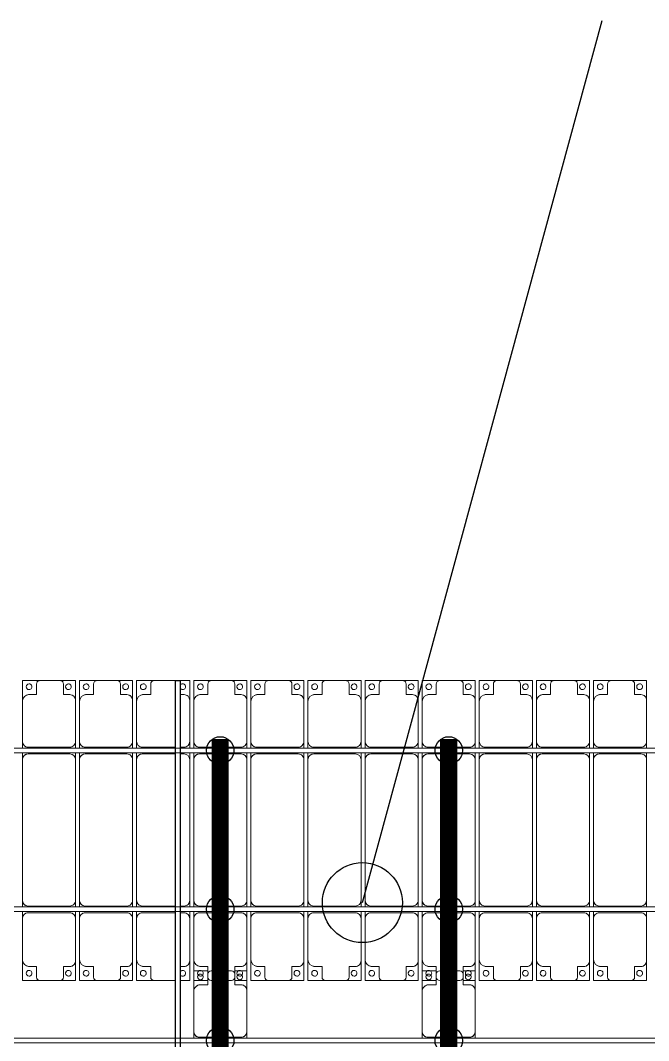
# Model space of a CAD drawing. Header units: millimetres. Extents: x -147246 to 112336, y -213734 to -86506.
# Drawn here: x -69864 to -64365, y -95705 to -86778 of the extents above; entities that cross this region are included whole.
import ezdxf

# ---------------------------------------------------------------- set-up
doc = ezdxf.new("R2010")
doc.units = ezdxf.units.MM
doc.layers.add('A-GENM', color=13, linetype='Continuous', lineweight=9)
doc.layers.add('S-BEAM', color=12, linetype='Continuous', lineweight=9)
for name, color, linetype in [('GC-BICH NEO', 6, 'Continuous'), ('GC-DAY NEO', 5, 'Continuous'), ('GC-HOP 40x60 GIA CUONG', 1, 'Continuous')]:
    doc.layers.add(name, color=color, linetype=linetype)

# ---------------------------------------------------------------- blocks, each defined once
blk = doc.blocks.new('Dải phao đi lại kèm đỡ invester - DẢI PHAO ĐI LẠI-15551-BỐ TRÍ KHUNG KẾT CẤU BÈ PIN 05')
at = {"layer": 'A-GENM', "color": 7}
for p, q in [((70258.4, 1312.2), (70411.8, 1312.2)), ((70258.4, 1129.7), (70258.4, 1312.2)), ((70381.8, 1282.2), (70381.8, 1189.7)), ((70588.2, 1312.2), (70411.8, 1312.2)), ((70588.2, 1312.2), (70723.4, 1312.2)), ((70618.2, 1189.7), (70618.2, 1282.2)), ((70723.4, 1312.2), (70723.4, 1139.7)), ((70758.4, 1312.2), (70911.8, 1312.2)), ((70758.4, 1129.7), (70758.4, 1312.2)), ((70881.8, 1282.2), (70881.8, 1189.7)), ((71088.2, 1312.2), (70911.8, 1312.2)), ((71088.2, 1312.2), (71223.4, 1312.2)), ((71118.2, 1189.7), (71118.2, 1282.2)), ((71223.4, 1312.2), (71223.4, 1139.7)), ((71258.4, 1312.2), (71411.8, 1312.2)), ((71258.4, 1129.7), (71258.4, 1312.2)), ((71381.8, 1282.2), (71381.8, 1189.7)), ((71588.2, 1312.2), (71411.8, 1312.2)), ((71588.2, 1312.2), (71599.8, 1312.2)), ((71639.8, 1312.2), (71723.4, 1312.2)), ((71723.4, 1312.2), (71723.4, 1139.7)), ((71758.4, 1312.2), (71911.8, 1312.2)), ((71758.4, 1129.7), (71758.4, 1312.2)), ((71881.8, 1282.2), (71881.8, 1189.7)), ((72088.2, 1312.2), (71911.8, 1312.2)), ((72088.2, 1312.2), (72223.4, 1312.2)), ((72118.2, 1189.7), (72118.2, 1282.2)), ((72223.4, 1312.2), (72223.4, 1139.7)), ((72258.4, 1312.2), (72411.8, 1312.2)), ((72258.4, 1129.7), (72258.4, 1312.2)), ((72381.8, 1282.2), (72381.8, 1189.7)), ((72588.2, 1312.2), (72411.8, 1312.2)), ((72588.2, 1312.2), (72723.4, 1312.2)), ((72618.2, 1189.7), (72618.2, 1282.2)), ((72723.4, 1312.2), (72723.4, 1139.7)), ((72758.4, 1312.2), (72911.8, 1312.2)), ((72758.4, 1129.7), (72758.4, 1312.2)), ((72881.8, 1282.2), (72881.8, 1189.7)), ((73088.2, 1312.2), (72911.8, 1312.2)), ((73088.2, 1312.2), (73223.4, 1312.2)), ((73118.2, 1189.7), (73118.2, 1282.2)), ((73223.4, 1312.2), (73223.4, 1139.7)), ((73258.4, 1312.2), (73411.8, 1312.2)), ((73258.4, 1129.7), (73258.4, 1312.2)), ((73381.8, 1282.2), (73381.8, 1189.7)), ((73588.2, 1312.2), (73411.8, 1312.2)), ((73588.2, 1312.2), (73723.4, 1312.2)), ((73618.2, 1189.7), (73618.2, 1282.2)), ((73723.4, 1312.2), (73723.4, 1139.7)), ((73758.4, 1312.2), (73911.8, 1312.2)), ((73758.4, 1129.7), (73758.4, 1312.2)), ((73881.8, 1282.2), (73881.8, 1189.7)), ((74088.2, 1312.2), (73911.8, 1312.2)), ((74088.2, 1312.2), (74223.4, 1312.2)), ((74118.2, 1189.7), (74118.2, 1282.2)), ((74223.4, 1312.2), (74223.4, 1139.7)), ((74258.4, 1312.2), (74411.8, 1312.2)), ((74258.4, 1129.7), (74258.4, 1312.2)), ((74381.8, 1282.2), (74381.8, 1189.7)), ((74588.2, 1312.2), (74411.8, 1312.2)), ((74588.2, 1312.2), (74723.4, 1312.2)), ((74618.2, 1189.7), (74618.2, 1282.2)), ((74723.4, 1312.2), (74723.4, 1139.7)), ((74758.4, 1312.2), (74911.8, 1312.2)), ((74758.4, 1129.7), (74758.4, 1312.2)), ((74881.8, 1282.2), (74881.8, 1189.7)), ((75088.2, 1312.2), (74911.8, 1312.2)), ((75088.2, 1312.2), (75223.4, 1312.2)), ((75118.2, 1189.7), (75118.2, 1282.2)), ((75223.4, 1312.2), (75223.4, 1139.7)), ((75258.4, 1312.2), (75411.8, 1312.2)), ((75258.4, 1129.7), (75258.4, 1312.2)), ((75381.8, 1282.2), (75381.8, 1189.7)), ((75588.2, 1312.2), (75411.8, 1312.2)), ((75588.2, 1312.2), (75723.4, 1312.2)), ((75618.2, 1189.7), (75618.2, 1282.2)), ((75723.4, 1312.2), (75723.4, 1139.7)), ((70381.8, 1189.7), (70318.4, 1189.7)), ((70673.4, 1189.7), (70618.2, 1189.7)), ((70881.8, 1189.7), (70818.4, 1189.7)), ((71173.4, 1189.7), (71118.2, 1189.7)), ((71381.8, 1189.7), (71318.4, 1189.7)), ((71673.4, 1189.7), (71639.8, 1189.7)), ((71881.8, 1189.7), (71818.4, 1189.7)), ((72173.4, 1189.7), (72118.2, 1189.7)), ((72381.8, 1189.7), (72318.4, 1189.7)), ((72673.4, 1189.7), (72618.2, 1189.7)), ((72881.8, 1189.7), (72818.4, 1189.7)), ((73173.4, 1189.7), (73118.2, 1189.7)), ((73381.8, 1189.7), (73318.4, 1189.7)), ((73673.4, 1189.7), (73618.2, 1189.7)), ((73881.8, 1189.7), (73818.4, 1189.7)), ((74173.4, 1189.7), (74118.2, 1189.7)), ((74381.8, 1189.7), (74318.4, 1189.7)), ((74673.4, 1189.7), (74618.2, 1189.7)), ((74881.8, 1189.7), (74818.4, 1189.7)), ((75173.4, 1189.7), (75118.2, 1189.7)), ((75381.8, 1189.7), (75318.4, 1189.7)), ((75673.4, 1189.7), (75618.2, 1189.7)), ((70258.4, 1129.7), (70258.4, 779.7)), ((70723.4, 779.7), (70723.4, 1139.7)), ((70758.4, 1129.7), (70758.4, 779.7)), ((71223.4, 779.7), (71223.4, 1139.7)), ((71258.4, 1129.7), (71258.4, 779.7)), ((71723.4, 779.7), (71723.4, 1139.7)), ((71758.4, 1129.7), (71758.4, 779.7)), ((72223.4, 779.7), (72223.4, 1139.7)), ((72258.4, 1129.7), (72258.4, 779.7)), ((72723.4, 779.7), (72723.4, 1139.7)), ((72758.4, 1129.7), (72758.4, 779.7)), ((73223.4, 779.7), (73223.4, 1139.7)), ((73258.4, 1129.7), (73258.4, 779.7)), ((73723.4, 779.7), (73723.4, 1139.7)), ((73758.4, 1129.7), (73758.4, 779.7)), ((74223.4, 779.7), (74223.4, 1139.7)), ((74258.4, 1129.7), (74258.4, 779.7)), ((74723.4, 779.7), (74723.4, 1139.7)), ((74758.4, 1129.7), (74758.4, 779.7)), ((75223.4, 779.7), (75223.4, 1139.7)), ((75258.4, 1129.7), (75258.4, 779.7)), ((75723.4, 779.7), (75723.4, 1139.7)), ((70258.4, 721.1), (70258.4, 779.7)), ((70308.4, 729.7), (70673.4, 729.7)), ((70723.4, 779.7), (70723.4, 721.1)), ((70758.4, 721.1), (70758.4, 779.7)), ((70808.4, 729.7), (71173.4, 729.7)), ((71223.4, 779.7), (71223.4, 721.1)), ((71258.4, 721.1), (71258.4, 779.7)), ((71308.4, 729.7), (71599.8, 729.7)), ((71639.8, 729.7), (71673.4, 729.7)), ((71723.4, 779.7), (71723.4, 721.1)), ((71758.4, 721.1), (71758.4, 779.7)), ((71808.4, 729.7), (72173.4, 729.7)), ((72223.4, 779.7), (72223.4, 721.1)), ((72258.4, 721.1), (72258.4, 779.7)), ((72308.4, 729.7), (72673.4, 729.7)), ((72723.4, 779.7), (72723.4, 721.1)), ((72758.4, 721.1), (72758.4, 779.7)), ((72808.4, 729.7), (73173.4, 729.7)), ((73223.4, 779.7), (73223.4, 721.1)), ((73258.4, 721.1), (73258.4, 779.7)), ((73308.4, 729.7), (73673.4, 729.7)), ((73723.4, 779.7), (73723.4, 721.1)), ((73758.4, 721.1), (73758.4, 779.7)), ((73808.4, 729.7), (74173.4, 729.7)), ((74223.4, 779.7), (74223.4, 721.1)), ((74258.4, 721.1), (74258.4, 779.7)), ((74308.4, 729.7), (74673.4, 729.7)), ((74723.4, 779.7), (74723.4, 721.1)), ((74758.4, 721.1), (74758.4, 779.7)), ((74808.4, 729.7), (75173.4, 729.7)), ((75223.4, 779.7), (75223.4, 721.1)), ((75258.4, 721.1), (75258.4, 779.7)), ((75308.4, 729.7), (75673.4, 729.7)), ((75723.4, 779.7), (75723.4, 721.1)), ((70258.4, 620.3), (70258.4, 681.1)), ((70673.4, 670.3), (70308.4, 670.3)), ((70723.4, 681.1), (70723.4, 620.3)), ((70758.4, 620.3), (70758.4, 681.1)), ((71173.4, 670.3), (70808.4, 670.3)), ((71223.4, 681.1), (71223.4, 620.3)), ((71258.4, 620.3), (71258.4, 681.1)), ((71599.8, 670.3), (71308.4, 670.3)), ((71673.4, 670.3), (71639.8, 670.3)), ((71723.4, 681.1), (71723.4, 620.3)), ((71758.4, 620.3), (71758.4, 681.1)), ((72173.4, 670.3), (71808.4, 670.3)), ((72223.4, 681.1), (72223.4, 620.3)), ((72258.4, 620.3), (72258.4, 681.1)), ((72673.4, 670.3), (72308.4, 670.3)), ((72723.4, 681.1), (72723.4, 620.3)), ((72758.4, 620.3), (72758.4, 681.1)), ((73173.4, 670.3), (72808.4, 670.3)), ((73223.4, 681.1), (73223.4, 620.3)), ((73258.4, 620.3), (73258.4, 681.1)), ((73673.4, 670.3), (73308.4, 670.3)), ((73723.4, 681.1), (73723.4, 620.3)), ((73758.4, 620.3), (73758.4, 681.1)), ((74173.4, 670.3), (73808.4, 670.3)), ((74223.4, 681.1), (74223.4, 620.3)), ((74258.4, 620.3), (74258.4, 681.1)), ((74673.4, 670.3), (74308.4, 670.3)), ((74723.4, 681.1), (74723.4, 620.3)), ((74758.4, 620.3), (74758.4, 681.1)), ((75173.4, 670.3), (74808.4, 670.3)), ((75223.4, 681.1), (75223.4, 620.3)), ((75258.4, 620.3), (75258.4, 681.1)), ((75673.4, 670.3), (75308.4, 670.3)), ((75723.4, 681.1), (75723.4, 620.3)), ((70258.4, 620.3), (70258.4, -610.3)), ((70723.4, -610.3), (70723.4, 620.3)), ((70758.4, 620.3), (70758.4, -610.3)), ((71223.4, -610.3), (71223.4, 620.3)), ((71258.4, 620.3), (71258.4, -610.3)), ((71723.4, -610.3), (71723.4, 620.3)), ((71758.4, 620.3), (71758.4, -610.3)), ((72223.4, -610.3), (72223.4, 620.3)), ((72258.4, 620.3), (72258.4, -610.3)), ((72723.4, -610.3), (72723.4, 620.3)), ((72758.4, 620.3), (72758.4, -610.3)), ((73223.4, -610.3), (73223.4, 620.3)), ((73258.4, 620.3), (73258.4, -610.3)), ((73723.4, -610.3), (73723.4, 620.3)), ((73758.4, 620.3), (73758.4, -610.3)), ((74223.4, -610.3), (74223.4, 620.3)), ((74258.4, 620.3), (74258.4, -610.3)), ((74723.4, -610.3), (74723.4, 620.3)), ((74758.4, 620.3), (74758.4, -610.3)), ((75223.4, -610.3), (75223.4, 620.3)), ((75258.4, 620.3), (75258.4, -610.3)), ((75723.4, -610.3), (75723.4, 620.3)), ((70258.4, -668.9), (70258.4, -610.3)), ((70723.4, -610.3), (70723.4, -668.9)), ((70758.4, -668.9), (70758.4, -610.3)), ((71223.4, -610.3), (71223.4, -668.9)), ((71258.4, -668.9), (71258.4, -610.3)), ((71723.4, -610.3), (71723.4, -668.9)), ((71758.4, -668.9), (71758.4, -610.3)), ((72223.4, -610.3), (72223.4, -668.9)), ((72258.4, -668.9), (72258.4, -610.3)), ((72723.4, -610.3), (72723.4, -668.9)), ((72758.4, -668.9), (72758.4, -610.3)), ((73223.4, -610.3), (73223.4, -668.9)), ((73258.4, -668.9), (73258.4, -610.3)), ((73723.4, -610.3), (73723.4, -668.9)), ((73758.4, -668.9), (73758.4, -610.3)), ((74223.4, -610.3), (74223.4, -668.9)), ((74258.4, -668.9), (74258.4, -610.3)), ((74723.4, -610.3), (74723.4, -668.9)), ((74758.4, -668.9), (74758.4, -610.3)), ((75223.4, -610.3), (75223.4, -668.9)), ((75258.4, -668.9), (75258.4, -610.3)), ((75723.4, -610.3), (75723.4, -668.9)), ((70258.4, -769.7), (70258.4, -708.9)), ((70308.4, -660.3), (70673.4, -660.3)), ((70723.4, -708.9), (70723.4, -769.7)), ((70758.4, -769.7), (70758.4, -708.9)), ((70808.4, -660.3), (71173.4, -660.3)), ((71223.4, -708.9), (71223.4, -769.7)), ((71258.4, -769.7), (71258.4, -708.9)), ((71308.4, -660.3), (71599.8, -660.3)), ((71639.8, -660.3), (71673.4, -660.3)), ((71723.4, -708.9), (71723.4, -769.7)), ((71758.4, -769.7), (71758.4, -708.9)), ((71808.4, -660.3), (72173.4, -660.3)), ((72223.4, -708.9), (72223.4, -769.7)), ((72258.4, -769.7), (72258.4, -708.9)), ((72308.4, -660.3), (72673.4, -660.3)), ((72723.4, -708.9), (72723.4, -769.7)), ((72758.4, -769.7), (72758.4, -708.9)), ((72808.4, -660.3), (73173.4, -660.3)), ((73223.4, -708.9), (73223.4, -769.7)), ((73258.4, -769.7), (73258.4, -708.9)), ((73308.4, -660.3), (73673.4, -660.3)), ((73723.4, -708.9), (73723.4, -769.7)), ((73758.4, -769.7), (73758.4, -708.9)), ((73808.4, -660.3), (74173.4, -660.3)), ((74223.4, -708.9), (74223.4, -769.7)), ((74258.4, -769.7), (74258.4, -708.9)), ((74308.4, -660.3), (74673.4, -660.3)), ((74723.4, -708.9), (74723.4, -769.7)), ((74758.4, -769.7), (74758.4, -708.9)), ((74808.4, -660.3), (75173.4, -660.3)), ((75223.4, -708.9), (75223.4, -769.7)), ((75258.4, -769.7), (75258.4, -708.9)), ((75308.4, -660.3), (75673.4, -660.3)), ((75723.4, -708.9), (75723.4, -769.7)), ((70258.4, -769.7), (70258.4, -1129.7)), ((70673.4, -719.7), (70308.4, -719.7)), ((70723.4, -1139.7), (70723.4, -769.7)), ((70758.4, -769.7), (70758.4, -1129.7)), ((71173.4, -719.7), (70808.4, -719.7)), ((71223.4, -1139.7), (71223.4, -769.7)), ((71258.4, -769.7), (71258.4, -1129.7)), ((71599.8, -719.7), (71308.4, -719.7)), ((71673.4, -719.7), (71639.8, -719.7)), ((71723.4, -1139.7), (71723.4, -769.7)), ((71758.4, -769.7), (71758.4, -1129.7)), ((72173.4, -719.7), (71808.4, -719.7)), ((72223.4, -1139.7), (72223.4, -769.7)), ((72258.4, -769.7), (72258.4, -1129.7)), ((72673.4, -719.7), (72308.4, -719.7)), ((72723.4, -1139.7), (72723.4, -769.7)), ((72758.4, -769.7), (72758.4, -1129.7)), ((73173.4, -719.7), (72808.4, -719.7)), ((73223.4, -1139.7), (73223.4, -769.7)), ((73258.4, -769.7), (73258.4, -1129.7)), ((73673.4, -719.7), (73308.4, -719.7)), ((73723.4, -1139.7), (73723.4, -769.7)), ((73758.4, -769.7), (73758.4, -1129.7)), ((74173.4, -719.7), (73808.4, -719.7)), ((74223.4, -1139.7), (74223.4, -769.7)), ((74258.4, -769.7), (74258.4, -1129.7)), ((74673.4, -719.7), (74308.4, -719.7)), ((74723.4, -1139.7), (74723.4, -769.7)), ((74758.4, -769.7), (74758.4, -1129.7)), ((75173.4, -719.7), (74808.4, -719.7)), ((75223.4, -1139.7), (75223.4, -769.7)), ((75258.4, -769.7), (75258.4, -1129.7)), ((75673.4, -719.7), (75308.4, -719.7)), ((75723.4, -1139.7), (75723.4, -769.7)), ((70258.4, -1312.2), (70258.4, -1129.7)), ((70723.4, -1139.7), (70723.4, -1312.2)), ((70758.4, -1312.2), (70758.4, -1129.7)), ((71223.4, -1139.7), (71223.4, -1312.2)), ((71258.4, -1312.2), (71258.4, -1129.7)), ((71723.4, -1139.7), (71723.4, -1312.2)), ((71758.4, -1312.2), (71758.4, -1129.7)), ((72223.4, -1139.7), (72223.4, -1312.2)), ((72258.4, -1312.2), (72258.4, -1129.7)), ((72723.4, -1139.7), (72723.4, -1312.2)), ((72758.4, -1312.2), (72758.4, -1129.7)), ((73223.4, -1139.7), (73223.4, -1312.2)), ((73258.4, -1312.2), (73258.4, -1129.7)), ((73723.4, -1139.7), (73723.4, -1312.2)), ((73758.4, -1312.2), (73758.4, -1129.7)), ((74223.4, -1139.7), (74223.4, -1312.2)), ((74258.4, -1312.2), (74258.4, -1129.7)), ((74723.4, -1139.7), (74723.4, -1312.2)), ((74758.4, -1312.2), (74758.4, -1129.7)), ((75223.4, -1139.7), (75223.4, -1312.2)), ((75258.4, -1312.2), (75258.4, -1129.7)), ((75723.4, -1139.7), (75723.4, -1312.2)), ((70318.4, -1189.7), (70381.8, -1189.7)), ((70381.8, -1189.7), (70381.8, -1282.2)), ((70618.2, -1282.2), (70618.2, -1189.7)), ((70618.2, -1189.7), (70673.4, -1189.7)), ((70818.4, -1189.7), (70881.8, -1189.7)), ((70881.8, -1189.7), (70881.8, -1282.2)), ((71118.2, -1282.2), (71118.2, -1189.7)), ((71118.2, -1189.7), (71173.4, -1189.7)), ((71318.4, -1189.7), (71381.8, -1189.7)), ((71381.8, -1189.7), (71381.8, -1282.2)), ((71639.8, -1189.7), (71673.4, -1189.7)), ((71818.4, -1189.7), (71881.8, -1189.7)), ((71881.8, -1189.7), (71881.8, -1282.2)), ((72118.2, -1282.2), (72118.2, -1189.7)), ((72118.2, -1189.7), (72173.4, -1189.7)), ((72318.4, -1189.7), (72381.8, -1189.7)), ((72381.8, -1189.7), (72381.8, -1282.2)), ((72618.2, -1282.2), (72618.2, -1189.7)), ((72618.2, -1189.7), (72673.4, -1189.7)), ((72818.4, -1189.7), (72881.8, -1189.7)), ((72881.8, -1189.7), (72881.8, -1282.2)), ((73118.2, -1282.2), (73118.2, -1189.7)), ((73118.2, -1189.7), (73173.4, -1189.7)), ((73318.4, -1189.7), (73381.8, -1189.7)), ((73381.8, -1189.7), (73381.8, -1282.2)), ((73618.2, -1282.2), (73618.2, -1189.7)), ((73618.2, -1189.7), (73673.4, -1189.7)), ((73818.4, -1189.7), (73881.8, -1189.7)), ((73881.8, -1189.7), (73881.8, -1282.2)), ((74118.2, -1282.2), (74118.2, -1189.7)), ((74118.2, -1189.7), (74173.4, -1189.7)), ((74318.4, -1189.7), (74381.8, -1189.7)), ((74381.8, -1189.7), (74381.8, -1282.2)), ((74618.2, -1282.2), (74618.2, -1189.7)), ((74618.2, -1189.7), (74673.4, -1189.7)), ((74818.4, -1189.7), (74881.8, -1189.7)), ((74881.8, -1189.7), (74881.8, -1282.2)), ((75118.2, -1282.2), (75118.2, -1189.7)), ((75118.2, -1189.7), (75173.4, -1189.7)), ((75318.4, -1189.7), (75381.8, -1189.7)), ((75381.8, -1189.7), (75381.8, -1282.2)), ((75618.2, -1282.2), (75618.2, -1189.7)), ((75618.2, -1189.7), (75673.4, -1189.7)), ((70411.8, -1312.2), (70258.4, -1312.2)), ((70411.8, -1312.2), (70588.2, -1312.2)), ((70723.4, -1312.2), (70588.2, -1312.2)), ((70911.8, -1312.2), (70758.4, -1312.2)), ((70911.8, -1312.2), (71088.2, -1312.2)), ((71223.4, -1312.2), (71088.2, -1312.2)), ((71411.8, -1312.2), (71258.4, -1312.2)), ((71411.8, -1312.2), (71588.2, -1312.2)), ((71599.8, -1312.2), (71588.2, -1312.2)), ((71723.4, -1312.2), (71639.8, -1312.2)), ((71881.6, -1312.2), (71758.4, -1312.2)), ((71911.8, -1312.2), (72088.2, -1312.2)), ((72223.4, -1312.2), (72118, -1312.2)), ((72411.8, -1312.2), (72258.4, -1312.2)), ((72411.8, -1312.2), (72588.2, -1312.2)), ((72723.4, -1312.2), (72588.2, -1312.2)), ((72911.8, -1312.2), (72758.4, -1312.2)), ((72911.8, -1312.2), (73088.2, -1312.2)), ((73223.4, -1312.2), (73088.2, -1312.2)), ((73411.8, -1312.2), (73258.4, -1312.2)), ((73411.8, -1312.2), (73588.2, -1312.2)), ((73723.4, -1312.2), (73588.2, -1312.2)), ((73881.6, -1312.2), (73758.4, -1312.2)), ((73911.8, -1312.2), (74088.2, -1312.2)), ((74223.4, -1312.2), (74118, -1312.2)), ((74411.8, -1312.2), (74258.4, -1312.2)), ((74411.8, -1312.2), (74588.2, -1312.2)), ((74723.4, -1312.2), (74588.2, -1312.2)), ((74911.8, -1312.2), (74758.4, -1312.2)), ((74911.8, -1312.2), (75088.2, -1312.2)), ((75223.4, -1312.2), (75088.2, -1312.2)), ((75411.8, -1312.2), (75258.4, -1312.2)), ((75411.8, -1312.2), (75588.2, -1312.2)), ((75723.4, -1312.2), (75588.2, -1312.2))]:
    blk.add_line(p, q, dxfattribs=at)
for centre, radius, start, end in [((70316.8, 1258.6), 25, 90, 270), ((70316.8, 1258.6), 25, 270, 90), ((70411.8, 1282.2), 30, 90, 180), ((70411.8, 1282.2), 30, 90, 150), ((70588.2, 1282.2), 30, 0, 90), ((70588.2, 1282.2), 30, 30, 90), ((70661.8, 1258.6), 25, 90, 270), ((70661.8, 1258.6), 25, 180, 195), ((70661.8, 1258.6), 25, 270, 90), ((70816.8, 1258.6), 25, 90, 270), ((70816.8, 1258.6), 25, 270, 90), ((70911.8, 1282.2), 30, 90, 180), ((70911.8, 1282.2), 30, 90, 150), ((71088.2, 1282.2), 30, 0, 90), ((71088.2, 1282.2), 30, 30, 90), ((71161.8, 1258.6), 25, 90, 270), ((71161.8, 1258.6), 25, 180, 195), ((71161.8, 1258.6), 25, 270, 90), ((71316.8, 1258.6), 25, 90, 270), ((71316.8, 1258.6), 25, 270, 90), ((71411.8, 1282.2), 30, 90, 180), ((71411.8, 1282.2), 30, 90, 150), ((71588.2, 1282.2), 30, 75, 90), ((71588.2, 1282.2), 30, 75, 90), ((71661.8, 1258.6), 25, 90, 150), ((71661.8, 1258.6), 25, 270, 90), ((71816.8, 1258.6), 25, 90, 270), ((71816.8, 1258.6), 25, 270, 90), ((71911.8, 1282.2), 30, 90, 180), ((71911.8, 1282.2), 30, 90, 150), ((72088.2, 1282.2), 30, 0, 90), ((72088.2, 1282.2), 30, 30, 90), ((72161.8, 1258.6), 25, 90, 270), ((72161.8, 1258.6), 25, 180, 195), ((72161.8, 1258.6), 25, 270, 90), ((72316.8, 1258.6), 25, 90, 270), ((72316.8, 1258.6), 25, 270, 90), ((72411.8, 1282.2), 30, 90, 180), ((72411.8, 1282.2), 30, 90, 150), ((72588.2, 1282.2), 30, 0, 90), ((72588.2, 1282.2), 30, 30, 90), ((72661.8, 1258.6), 25, 90, 270), ((72661.8, 1258.6), 25, 180, 195), ((72661.8, 1258.6), 25, 270, 90), ((72816.8, 1258.6), 25, 90, 270), ((72816.8, 1258.6), 25, 270, 90), ((72911.8, 1282.2), 30, 90, 180), ((72911.8, 1282.2), 30, 90, 150), ((73088.2, 1282.2), 30, 0, 90), ((73088.2, 1282.2), 30, 30, 90), ((73161.8, 1258.6), 25, 90, 270), ((73161.8, 1258.6), 25, 180, 195), ((73161.8, 1258.6), 25, 270, 90), ((73316.8, 1258.6), 25, 90, 270), ((73316.8, 1258.6), 25, 270, 90), ((73411.8, 1282.2), 30, 90, 180), ((73411.8, 1282.2), 30, 90, 150), ((73588.2, 1282.2), 30, 0, 90), ((73588.2, 1282.2), 30, 30, 90), ((73661.8, 1258.6), 25, 90, 270), ((73661.8, 1258.6), 25, 180, 195), ((73661.8, 1258.6), 25, 270, 90), ((73816.8, 1258.6), 25, 90, 270), ((73816.8, 1258.6), 25, 270, 90), ((73911.8, 1282.2), 30, 90, 180), ((73911.8, 1282.2), 30, 90, 150), ((74088.2, 1282.2), 30, 0, 90), ((74088.2, 1282.2), 30, 30, 90), ((74161.8, 1258.6), 25, 90, 270), ((74161.8, 1258.6), 25, 180, 195), ((74161.8, 1258.6), 25, 270, 90), ((74316.8, 1258.6), 25, 90, 270), ((74316.8, 1258.6), 25, 270, 90), ((74411.8, 1282.2), 30, 90, 180), ((74411.8, 1282.2), 30, 90, 150), ((74588.2, 1282.2), 30, 0, 90), ((74588.2, 1282.2), 30, 30, 90), ((74661.8, 1258.6), 25, 90, 270), ((74661.8, 1258.6), 25, 180, 195), ((74661.8, 1258.6), 25, 270, 90), ((74816.8, 1258.6), 25, 90, 270), ((74816.8, 1258.6), 25, 270, 90), ((74911.8, 1282.2), 30, 90, 180), ((74911.8, 1282.2), 30, 90, 150), ((75088.2, 1282.2), 30, 0, 90), ((75088.2, 1282.2), 30, 30, 90), ((75161.8, 1258.6), 25, 90, 270), ((75161.8, 1258.6), 25, 180, 195), ((75161.8, 1258.6), 25, 270, 90), ((75316.8, 1258.6), 25, 90, 270), ((75316.8, 1258.6), 25, 270, 90), ((75411.8, 1282.2), 30, 90, 180), ((75411.8, 1282.2), 30, 90, 150), ((75588.2, 1282.2), 30, 0, 90), ((75588.2, 1282.2), 30, 30, 90), ((75661.8, 1258.6), 25, 90, 270), ((75661.8, 1258.6), 25, 180, 195), ((75661.8, 1258.6), 25, 270, 90), ((70318.4, 1129.7), 60, 90, 180), ((70318.4, 1129.7), 60, 90, 120), ((70673.4, 1139.7), 50, 0, 90), ((70673.4, 1139.7), 50, 45, 90), ((70818.4, 1129.7), 60, 90, 180), ((70818.4, 1129.7), 60, 90, 120), ((71173.4, 1139.7), 50, 0, 90), ((71173.4, 1139.7), 50, 45, 90), ((71318.4, 1129.7), 60, 90, 180), ((71318.4, 1129.7), 60, 90, 120), ((71661.8, 1258.6), 25, 210, 270), ((71673.4, 1139.7), 50, 0, 90), ((71673.4, 1139.7), 50, 45, 90), ((71818.4, 1129.7), 60, 90, 180), ((71818.4, 1129.7), 60, 90, 120), ((72173.4, 1139.7), 50, 0, 90), ((72173.4, 1139.7), 50, 45, 90), ((72318.4, 1129.7), 60, 90, 180), ((72318.4, 1129.7), 60, 90, 120), ((72673.4, 1139.7), 50, 0, 90), ((72673.4, 1139.7), 50, 45, 90), ((72818.4, 1129.7), 60, 90, 180), ((72818.4, 1129.7), 60, 90, 120), ((73173.4, 1139.7), 50, 0, 90), ((73173.4, 1139.7), 50, 45, 90), ((73318.4, 1129.7), 60, 90, 180), ((73318.4, 1129.7), 60, 90, 120), ((73673.4, 1139.7), 50, 0, 90), ((73673.4, 1139.7), 50, 45, 90), ((73818.4, 1129.7), 60, 90, 180), ((73818.4, 1129.7), 60, 90, 120), ((74173.4, 1139.7), 50, 360, 90), ((74173.4, 1139.7), 50, 45, 90), ((74318.4, 1129.7), 60, 90, 180), ((74318.4, 1129.7), 60, 90, 120), ((74673.4, 1139.7), 50, 0, 90), ((74673.4, 1139.7), 50, 45, 90), ((74818.4, 1129.7), 60, 90, 180), ((74818.4, 1129.7), 60, 90, 120), ((75173.4, 1139.7), 50, 0, 90), ((75173.4, 1139.7), 50, 45, 90), ((75318.4, 1129.7), 60, 90, 180), ((75318.4, 1129.7), 60, 90, 120), ((75673.4, 1139.7), 50, 360, 90), ((75673.4, 1139.7), 50, 45, 90), ((70308.4, 779.7), 50, 180, 270), ((70308.4, 779.7), 50, 225, 270), ((70673.4, 779.7), 50, 270, 0), ((70673.4, 779.7), 50, 270, 315), ((70808.4, 779.7), 50, 180, 270), ((70808.4, 779.7), 50, 225, 270), ((71173.4, 779.7), 50, 270, 0), ((71173.4, 779.7), 50, 270, 315), ((71308.4, 779.7), 50, 180, 270), ((71308.4, 779.7), 50, 225, 270), ((71673.4, 779.7), 50, 270, 0), ((71673.4, 779.7), 50, 270, 315), ((71808.4, 779.7), 50, 180, 270), ((71808.4, 779.7), 50, 225, 270), ((72173.4, 779.7), 50, 270, 0), ((72173.4, 779.7), 50, 270, 315), ((72308.4, 779.7), 50, 180, 270), ((72308.4, 779.7), 50, 225, 270), ((72673.4, 779.7), 50, 270, 0), ((72673.4, 779.7), 50, 270, 315), ((72808.4, 779.7), 50, 180, 270), ((72808.4, 779.7), 50, 225, 270), ((73173.4, 779.7), 50, 270, 0), ((73173.4, 779.7), 50, 270, 315), ((73308.4, 779.7), 50, 180, 270), ((73308.4, 779.7), 50, 225, 270), ((73673.4, 779.7), 50, 270, 0), ((73673.4, 779.7), 50, 270, 315), ((73808.4, 779.7), 50, 180, 270), ((73808.4, 779.7), 50, 225, 270), ((74173.4, 779.7), 50, 270, 0), ((74173.4, 779.7), 50, 270, 315), ((74308.4, 779.7), 50, 180, 270), ((74308.4, 779.7), 50, 225, 270), ((74673.4, 779.7), 50, 270, 0), ((74673.4, 779.7), 50, 270, 315), ((74808.4, 779.7), 50, 180, 270), ((74808.4, 779.7), 50, 225, 270), ((75173.4, 779.7), 50, 270, 0), ((75173.4, 779.7), 50, 270, 315), ((75308.4, 779.7), 50, 180, 270), ((75308.4, 779.7), 50, 225, 270), ((75673.4, 779.7), 50, 270, 0), ((75673.4, 779.7), 50, 270, 315), ((70308.4, 620.3), 50, 90, 180), ((70308.4, 620.3), 50, 90, 165), ((70673.4, 620.3), 50, 0, 90), ((70673.4, 620.3), 50, 0, 90), ((70808.4, 620.3), 50, 90, 180), ((70808.4, 620.3), 50, 90, 165), ((71173.4, 620.3), 50, 360, 90), ((71173.4, 620.3), 50, 360, 90), ((71308.4, 620.3), 50, 90, 180), ((71308.4, 620.3), 50, 90, 165), ((71673.4, 620.3), 50, 0, 90), ((71673.4, 620.3), 50, 0, 90), ((71808.4, 620.3), 50, 90, 180), ((71808.4, 620.3), 50, 90, 165), ((72173.4, 620.3), 50, 0, 90), ((72173.4, 620.3), 50, 0, 90), ((72308.4, 620.3), 50, 90, 180), ((72308.4, 620.3), 50, 90, 165), ((72673.4, 620.3), 50, 360, 90), ((72673.4, 620.3), 50, 360, 90), ((72808.4, 620.3), 50, 90, 180), ((72808.4, 620.3), 50, 90, 165), ((73173.4, 620.3), 50, 0, 90), ((73173.4, 620.3), 50, 0, 90), ((73308.4, 620.3), 50, 90, 180), ((73308.4, 620.3), 50, 90, 165), ((73673.4, 620.3), 50, 0, 90), ((73673.4, 620.3), 50, 0, 90), ((73808.4, 620.3), 50, 90, 180), ((73808.4, 620.3), 50, 90, 165), ((74173.4, 620.3), 50, 0, 90), ((74173.4, 620.3), 50, 0, 90), ((74308.4, 620.3), 50, 90, 180), ((74308.4, 620.3), 50, 90, 165), ((74673.4, 620.3), 50, 0, 90), ((74673.4, 620.3), 50, 0, 90), ((74808.4, 620.3), 50, 90, 180), ((74808.4, 620.3), 50, 90, 165), ((75173.4, 620.3), 50, 0, 90), ((75173.4, 620.3), 50, 0, 90), ((75308.4, 620.3), 50, 90, 180), ((75308.4, 620.3), 50, 90, 165), ((75673.4, 620.3), 50, 360, 90), ((75673.4, 620.3), 50, 360, 90), ((70308.4, -610.3), 50, 180, 270), ((70308.4, -610.3), 50, 180, 255), ((70673.4, -610.3), 50, 270, 0), ((70673.4, -610.3), 50, 315, 0), ((70808.4, -610.3), 50, 180, 270), ((70808.4, -610.3), 50, 180, 255), ((71173.4, -610.3), 50, 270, 0), ((71173.4, -610.3), 50, 315, 0), ((71308.4, -610.3), 50, 180, 270), ((71308.4, -610.3), 50, 180, 255), ((71673.4, -610.3), 50, 270, 0), ((71673.4, -610.3), 50, 315, 0), ((71808.4, -610.3), 50, 180, 270), ((71808.4, -610.3), 50, 180, 255), ((72173.4, -610.3), 50, 270, 0), ((72173.4, -610.3), 50, 315, 0), ((72308.4, -610.3), 50, 180, 270), ((72308.4, -610.3), 50, 180, 255), ((72673.4, -610.3), 50, 270, 0), ((72673.4, -610.3), 50, 315, 0), ((72808.4, -610.3), 50, 180, 270), ((72808.4, -610.3), 50, 180, 255), ((73173.4, -610.3), 50, 270, 360), ((73173.4, -610.3), 50, 315, 360), ((73308.4, -610.3), 50, 180, 270), ((73308.4, -610.3), 50, 180, 255), ((73673.4, -610.3), 50, 270, 0), ((73673.4, -610.3), 50, 315, 0), ((73808.4, -610.3), 50, 180, 270), ((73808.4, -610.3), 50, 180, 255), ((74173.4, -610.3), 50, 270, 0), ((74173.4, -610.3), 50, 315, 0), ((74308.4, -610.3), 50, 180, 270), ((74308.4, -610.3), 50, 180, 255), ((74673.4, -610.3), 50, 270, 360), ((74673.4, -610.3), 50, 315, 360), ((74808.4, -610.3), 50, 180, 270), ((74808.4, -610.3), 50, 180, 255), ((75173.4, -610.3), 50, 270, 0), ((75173.4, -610.3), 50, 315, 0), ((75308.4, -610.3), 50, 180, 270), ((75308.4, -610.3), 50, 180, 255), ((75673.4, -610.3), 50, 270, 360), ((75673.4, -610.3), 50, 315, 360), ((70308.4, -769.7), 50, 90, 180), ((70308.4, -769.7), 50, 90, 135), ((70673.4, -769.7), 50, 0, 90), ((70673.4, -769.7), 50, 45, 90), ((70808.4, -769.7), 50, 90, 180), ((70808.4, -769.7), 50, 90, 135), ((71173.4, -769.7), 50, 360, 90), ((71173.4, -769.7), 50, 45, 90), ((71308.4, -769.7), 50, 90, 180), ((71308.4, -769.7), 50, 90, 135), ((71673.4, -769.7), 50, 0, 90), ((71673.4, -769.7), 50, 45, 90), ((71808.4, -769.7), 50, 90, 180), ((71808.4, -769.7), 50, 90, 135), ((72173.4, -769.7), 50, 0, 90), ((72173.4, -769.7), 50, 45, 90), ((72308.4, -769.7), 50, 90, 180), ((72308.4, -769.7), 50, 90, 135), ((72673.4, -769.7), 50, 0, 90), ((72673.4, -769.7), 50, 45, 90), ((72808.4, -769.7), 50, 90, 180), ((72808.4, -769.7), 50, 90, 135), ((73173.4, -769.7), 50, 0, 90), ((73173.4, -769.7), 50, 45, 90), ((73308.4, -769.7), 50, 90, 180), ((73308.4, -769.7), 50, 90, 135), ((73673.4, -769.7), 50, 0, 90), ((73673.4, -769.7), 50, 45, 90), ((73808.4, -769.7), 50, 90, 180), ((73808.4, -769.7), 50, 90, 135), ((74173.4, -769.7), 50, 360, 90), ((74173.4, -769.7), 50, 45, 90), ((74308.4, -769.7), 50, 90, 180), ((74308.4, -769.7), 50, 90, 135), ((74673.4, -769.7), 50, 0, 90), ((74673.4, -769.7), 50, 45, 90), ((74808.4, -769.7), 50, 90, 180), ((74808.4, -769.7), 50, 90, 135), ((75173.4, -769.7), 50, 0, 90), ((75173.4, -769.7), 50, 45, 90), ((75308.4, -769.7), 50, 90, 180), ((75308.4, -769.7), 50, 90, 135), ((75673.4, -769.7), 50, 360, 90), ((75673.4, -769.7), 50, 45, 90), ((70318.4, -1129.7), 60, 180, 270), ((70673.4, -1139.7), 50, 270, 360), ((70818.4, -1129.7), 60, 180, 270), ((71173.4, -1139.7), 50, 270, 0), ((71318.4, -1129.7), 60, 180, 270), ((71673.4, -1139.7), 50, 270, 0), ((71818.4, -1129.7), 60, 180, 270), ((72173.4, -1139.7), 50, 270, 0), ((72318.4, -1129.7), 60, 180, 270), ((72673.4, -1139.7), 50, 270, 0), ((72818.4, -1129.7), 60, 180, 270), ((73173.4, -1139.7), 50, 270, 0), ((73318.4, -1129.7), 60, 180, 270), ((73673.4, -1139.7), 50, 270, 360), ((73818.4, -1129.7), 60, 180, 270), ((74173.4, -1139.7), 50, 270, 360), ((74318.4, -1129.7), 60, 180, 270), ((74673.4, -1139.7), 50, 270, 0), ((74818.4, -1129.7), 60, 180, 270), ((75173.4, -1139.7), 50, 270, 360), ((75318.4, -1129.7), 60, 180, 270), ((75673.4, -1139.7), 50, 270, 360), ((70318.4, -1129.7), 60, 240, 270), ((70316.8, -1248.6), 25, 90, 270), ((70316.8, -1248.6), 25, 270, 90), ((70661.8, -1248.6), 25, 90, 270), ((70661.8, -1248.6), 25, 165, 180), ((70661.8, -1248.6), 25, 270, 90), ((70673.4, -1139.7), 50, 270, 315), ((70818.4, -1129.7), 60, 240, 270), ((70816.8, -1248.6), 25, 90, 270), ((70816.8, -1248.6), 25, 270, 90), ((71161.8, -1248.6), 25, 90, 270), ((71161.8, -1248.6), 25, 165, 180), ((71161.8, -1248.6), 25, 270, 90), ((71173.4, -1139.7), 50, 270, 315), ((71318.4, -1129.7), 60, 240, 270), ((71316.8, -1248.6), 25, 90, 270), ((71316.8, -1248.6), 25, 270, 90), ((71661.8, -1248.6), 25, 90, 150), ((71661.8, -1248.6), 25, 270, 90), ((71673.4, -1139.7), 50, 270, 315), ((71818.4, -1129.7), 60, 240, 270), ((71816.8, -1248.6), 25, 90, 270), ((71816.8, -1248.6), 25, 270, 90), ((72161.8, -1248.6), 25, 90, 270), ((72161.8, -1248.6), 25, 270, 90), ((72173.4, -1139.7), 50, 270, 315), ((72318.4, -1129.7), 60, 240, 270), ((72316.8, -1248.6), 25, 90, 270), ((72316.8, -1248.6), 25, 270, 90), ((72661.8, -1248.6), 25, 90, 270), ((72661.8, -1248.6), 25, 165, 180), ((72661.8, -1248.6), 25, 270, 90), ((72673.4, -1139.7), 50, 270, 315), ((72818.4, -1129.7), 60, 240, 270), ((72816.8, -1248.6), 25, 90, 270), ((72816.8, -1248.6), 25, 270, 90), ((73161.8, -1248.6), 25, 90, 270), ((73161.8, -1248.6), 25, 165, 180), ((73161.8, -1248.6), 25, 270, 90), ((73173.4, -1139.7), 50, 270, 315), ((73318.4, -1129.7), 60, 240, 270), ((73316.8, -1248.6), 25, 90, 270), ((73316.8, -1248.6), 25, 270, 90), ((73661.8, -1248.6), 25, 90, 270), ((73661.8, -1248.6), 25, 165, 180), ((73661.8, -1248.6), 25, 270, 90), ((73673.4, -1139.7), 50, 270, 315), ((73818.4, -1129.7), 60, 240, 270), ((73816.8, -1248.6), 25, 90, 270), ((73816.8, -1248.6), 25, 270, 90), ((74161.8, -1248.6), 25, 90, 270), ((74161.8, -1248.6), 25, 270, 90), ((74173.4, -1139.7), 50, 270, 315), ((74318.4, -1129.7), 60, 240, 270), ((74316.8, -1248.6), 25, 90, 270), ((74316.8, -1248.6), 25, 270, 90), ((74661.8, -1248.6), 25, 90, 270), ((74661.8, -1248.6), 25, 165, 180), ((74661.8, -1248.6), 25, 270, 90), ((74673.4, -1139.7), 50, 270, 315), ((74818.4, -1129.7), 60, 240, 270), ((74816.8, -1248.6), 25, 90, 270), ((74816.8, -1248.6), 25, 270, 90), ((75161.8, -1248.6), 25, 90, 270), ((75161.8, -1248.6), 25, 165, 180), ((75161.8, -1248.6), 25, 270, 90), ((75173.4, -1139.7), 50, 270, 315), ((75318.4, -1129.7), 60, 240, 270), ((75316.8, -1248.6), 25, 90, 270), ((75316.8, -1248.6), 25, 270, 90), ((75661.8, -1248.6), 25, 90, 270), ((75661.8, -1248.6), 25, 165, 180), ((75661.8, -1248.6), 25, 270, 90), ((75673.4, -1139.7), 50, 270, 315), ((70411.8, -1282.2), 30, 180, 270), ((70411.8, -1282.2), 30, 210, 270), ((70588.2, -1282.2), 30, 270, 0), ((70588.2, -1282.2), 30, 270, 330), ((70911.8, -1282.2), 30, 180, 270), ((70911.8, -1282.2), 30, 210, 270), ((71088.2, -1282.2), 30, 270, 0), ((71088.2, -1282.2), 30, 270, 330), ((71411.8, -1282.2), 30, 180, 270), ((71411.8, -1282.2), 30, 210, 270), ((71588.2, -1282.2), 30, 270, 285), ((71588.2, -1282.2), 30, 270, 285), ((71661.8, -1248.6), 25, 210, 270), ((71911.8, -1282.2), 30, 180, 270), ((72088.2, -1282.2), 30, 270, 0), ((72411.8, -1282.2), 30, 180, 270), ((72411.8, -1282.2), 30, 210, 270), ((72588.2, -1282.2), 30, 270, 0), ((72588.2, -1282.2), 30, 270, 330), ((72911.8, -1282.2), 30, 180, 270), ((72911.8, -1282.2), 30, 210, 270), ((73088.2, -1282.2), 30, 270, 0), ((73088.2, -1282.2), 30, 270, 330), ((73411.8, -1282.2), 30, 180, 270), ((73411.8, -1282.2), 30, 210, 270), ((73588.2, -1282.2), 30, 270, 0), ((73588.2, -1282.2), 30, 270, 330), ((73911.8, -1282.2), 30, 180, 270), ((74088.2, -1282.2), 30, 270, 0), ((74411.8, -1282.2), 30, 180, 270), ((74411.8, -1282.2), 30, 210, 270), ((74588.2, -1282.2), 30, 270, 0), ((74588.2, -1282.2), 30, 270, 330), ((74911.8, -1282.2), 30, 180, 270), ((74911.8, -1282.2), 30, 210, 270), ((75088.2, -1282.2), 30, 270, 0), ((75088.2, -1282.2), 30, 270, 330), ((75411.8, -1282.2), 30, 180, 270), ((75411.8, -1282.2), 30, 210, 270), ((75588.2, -1282.2), 30, 270, 0), ((75588.2, -1282.2), 30, 270, 330)]:
    blk.add_arc(centre, radius, start, end, dxfattribs=at)
blk = doc.blocks.new('Dầm C52 - Dầm C52-18760-BỐ TRÍ KHUNG KẾT CẤU BÈ PIN 05')
at = {"layer": 'S-BEAM', "color": 1}
for p, q in [((-74474.317946, 20), (74474.317946, 20)), ((74474.317946, -20), (-74474.317946, -20))]:
    blk.add_line(p, q, dxfattribs=at)
blk = doc.blocks.new('Dầm C52 - Dầm C52-18761-BỐ TRÍ KHUNG KẾT CẤU BÈ PIN 05')
at = {"layer": 'S-BEAM', "color": 1}
for p, q in [((-74474.3, 20), (74474.3, 20)), ((74474.3, -20), (-74474.3, -20))]:
    blk.add_line(p, q, dxfattribs=at)
blk = doc.blocks.new('Dai phao do pin - DẢI PHAO ĐỠ PIN-30540-BỐ TRÍ KHUNG KẾT CẤU BÈ PIN 05')
at = {"layer": 'A-GENM', "color": 7}
for p, q in [((-1312.2, 223.4), (-1139.7, 223.4)), ((-1312.2, 118.4), (-1312.2, 223.4)), ((-779.7, 223.4), (-1139.7, 223.4)), ((-779.7, 223.4), (-721.1, 223.4)), ((-1189.7, 118.2), (-1282.2, 118.2)), ((-1189.7, 173.4), (-1189.7, 118.2)), ((-729.7, -191.6), (-729.7, 173.4)), ((-1312.2, 88.2), (-1312.2, -88.2)), ((-1312.2, -241.6), (-1312.2, -118)), ((-1282.2, -118.2), (-1189.7, -118.2)), ((-1189.7, -118.2), (-1189.7, -181.6)), ((-1129.7, -241.6), (-1312.2, -241.6)), ((-1129.7, -241.6), (-779.7, -241.6)), ((-721.1, -241.6), (-779.7, -241.6))]:
    blk.add_line(p, q, dxfattribs=at)
for centre, radius, start, end in [((-1258.6, 161.8), 25, 360, 180), ((-1139.7, 173.4), 50, 90, 180), ((-1139.7, 173.4), 50, 135, 180), ((-779.7, 173.4), 50, 0, 90), ((-779.7, 173.4), 50, 0, 45), ((-1282.2, 88.2), 30, 90, 180), ((-1258.6, 161.8), 25, 180, 360), ((-1282.2, -88.2), 30, 180, 270), ((-1258.6, -183.2), 25, 360, 180), ((-1258.6, -183.2), 25, 180, 360), ((-1129.7, -181.6), 60, 180, 270), ((-1129.7, -181.6), 60, 180, 210), ((-779.7, -191.6), 50, 270, 0), ((-779.7, -191.6), 50, 315, 0)]:
    blk.add_arc(centre, radius, start, end, dxfattribs=at)
blk = doc.blocks.new('Dai phao do pin - DẢI PHAO ĐỠ PIN-30571-BỐ TRÍ KHUNG KẾT CẤU BÈ PIN 05')
at = {"layer": 'A-GENM', "color": 7}
for p, q in [((-1312.2, 223.4), (-1139.7, 223.4)), ((-1312.2, 118.4), (-1312.2, 223.4)), ((-779.7, 223.4), (-1139.7, 223.4)), ((-779.7, 223.4), (-721.1, 223.4)), ((-1189.7, 118.2), (-1282.2, 118.2)), ((-1189.7, 173.4), (-1189.7, 118.2)), ((-729.7, -191.6), (-729.7, 173.4)), ((-1312.2, 88.2), (-1312.2, -88.2)), ((-1312.2, -241.6), (-1312.2, -118)), ((-1282.2, -118.2), (-1189.7, -118.2)), ((-1189.7, -118.2), (-1189.7, -181.6)), ((-1129.7, -241.6), (-1312.2, -241.6)), ((-1129.7, -241.6), (-779.7, -241.6)), ((-721.1, -241.6), (-779.7, -241.6))]:
    blk.add_line(p, q, dxfattribs=at)
for centre, radius, start, end in [((-1258.6, 161.8), 25, 360, 180), ((-1139.7, 173.4), 50, 90, 180), ((-1139.7, 173.4), 50, 135, 180), ((-779.7, 173.4), 50, 0, 90), ((-779.7, 173.4), 50, 0, 45), ((-1282.2, 88.2), 30, 90, 180), ((-1258.6, 161.8), 25, 180, 360), ((-1282.2, -88.2), 30, 180, 270), ((-1258.6, -183.2), 25, 360, 180), ((-1258.6, -183.2), 25, 180, 360), ((-1129.7, -181.6), 60, 180, 270), ((-1129.7, -181.6), 60, 180, 210), ((-779.7, -191.6), 50, 270, 0), ((-779.7, -191.6), 50, 315, 0)]:
    blk.add_arc(centre, radius, start, end, dxfattribs=at)
blk = doc.blocks.new('Dầm C52 - Hộp 40x60-25898-BỐ TRÍ KHUNG KẾT CẤU BÈ PIN 05')
at = {"layer": 'S-BEAM', "color": 3, "lineweight": 25}
for p, q in [((-55982.1, -20), (-55982.1, 20)), ((-55982.1, 20), (55982.1, 20)), ((55982.1, -20), (-55982.1, -20))]:
    blk.add_line(p, q, dxfattribs=at)
blk = doc.blocks.new('HOBANMONG_BEPIN 5_rvt-1-BỐ TRÍ KHUNG KẾT CẤU BÈ PIN 05')
at = {"layer": 'A-GENM', "color": 3, "lineweight": 25}
for name, p, rotation in [('Dải phao đi lại kèm đỡ invester - DẢI PHAO ĐI LẠI-15551-BỐ TRÍ KHUNG KẾT CẤU BÈ PIN 05', (-140105.3, -93866.7), 359.9997710135151), ('Dai phao do pin - DẢI PHAO ĐỠ PIN-30540-BỐ TRÍ KHUNG KẾT CẤU BÈ PIN 05', (-68105.5, -96406), 269.9997710125194), ('Dai phao do pin - DẢI PHAO ĐỠ PIN-30571-BỐ TRÍ KHUNG KẾT CẤU BÈ PIN 05', (-66105.5, -96406), 269.9997710125194)]:
    blk.add_blockref(name, p, dxfattribs=dict(at, rotation=rotation))
at = {"layer": 'S-BEAM', "color": 3, "lineweight": 25}
for name, p, rotation in [('Dầm C52 - Hộp 40x60-25898-BỐ TRÍ KHUNG KẾT CẤU BÈ PIN 05', (-68485.7, -148536.9), 269.9997710125197), ('Dầm C52 - Dầm C52-18760-BỐ TRÍ KHUNG KẾT CẤU BÈ PIN 05', (-66079.8, -93165.9), 179.9997710135151), ('Dầm C52 - Dầm C52-18761-BỐ TRÍ KHUNG KẾT CẤU BÈ PIN 05', (-66079.8, -94555.9), 179.9997710135151), ('Dầm C52 - Dầm C52-18761-BỐ TRÍ KHUNG KẾT CẤU BÈ PIN 05', (-66079.8, -95704.9), 179.9997710135151)]:
    blk.add_blockref(name, p, dxfattribs=dict(at, rotation=rotation))

msp = doc.modelspace()

# ---------------------------------------------------------------- linework, layer by layer
at = {"layer": 'GC-BICH NEO'}
msp.add_circle((-66870.6, -94497.9), 350, dxfattribs=at)
at = {"layer": 'GC-DAY NEO'}
msp.add_line((-66870.6, -94497.9), (-64770.6, -86778.4), dxfattribs=at)
at = {"layer": 'GC-HOP 40x60 GIA CUONG', "const_width": 150}
for points in [[(-68114.6, -108065.9), (-68114.6, -93065.9)], [(-66114.6, -108065.9), (-66114.6, -93065.9)]]:
    msp.add_lwpolyline(points, dxfattribs=at)
at = {"layer": 'GC-HOP 40x60 GIA CUONG'}
for centre in [(-68114.6, -93165.9), (-66114.6, -93165.9), (-68114.6, -94555.9), (-66114.6, -94555.9), (-68114.6, -95704.9), (-66114.6, -95704.9)]:
    msp.add_circle(centre, 120, dxfattribs=at)

# ---------------------------------------------------------------- block references
at = {"lineweight": 5}
msp.add_blockref('HOBANMONG_BEPIN 5_rvt-1-BỐ TRÍ KHUNG KẾT CẤU BÈ PIN 05', (0, 0), dxfattribs=at)

doc.saveas('drawing.dxf')
